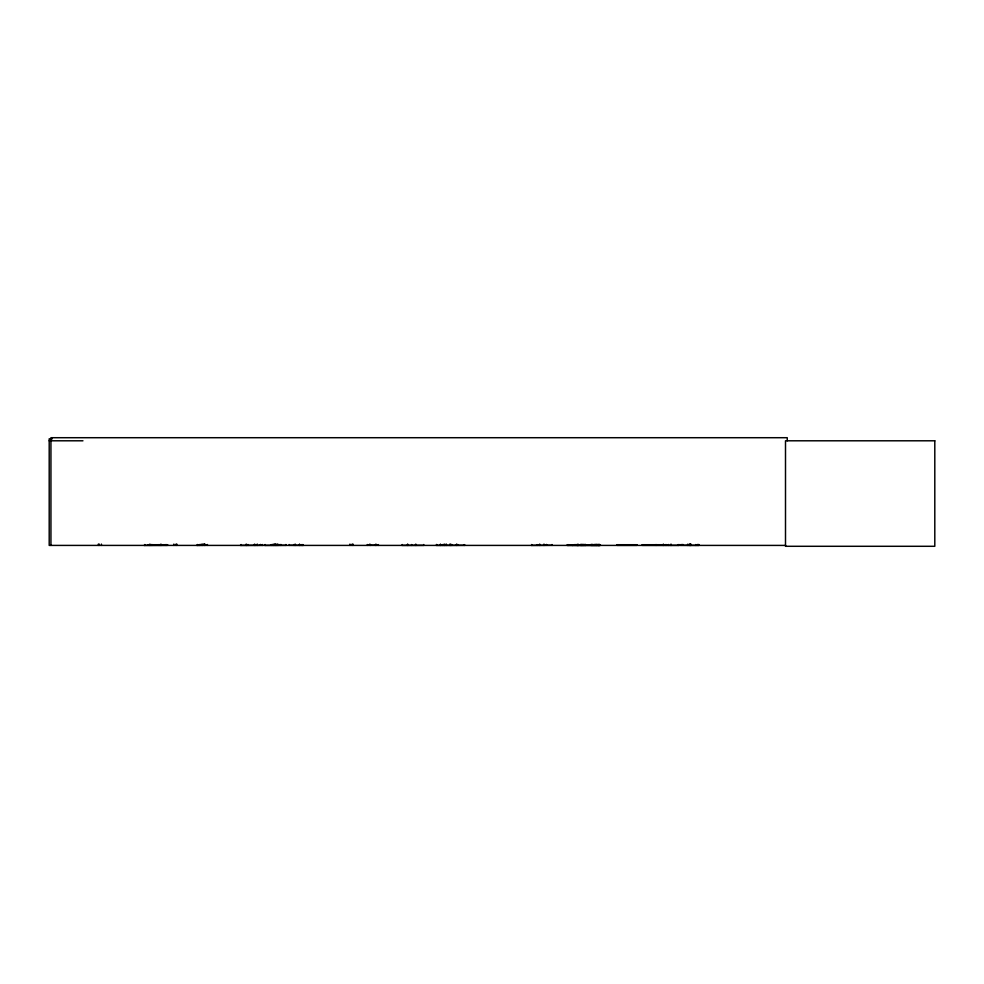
<?xml version="1.0" encoding="UTF-8"?>
<svg xmlns="http://www.w3.org/2000/svg" width="984" height="984" viewBox="0 0 984 984"><rect width="100%" height="100%" fill="white"/><g stroke="black" fill="none" stroke-linecap="round" stroke-linejoin="round"><path stroke-width="1.48" d="M407.893 545.37L407.905 544.533M681.592 545.37L681.654 544.533M681.986 545.271L681.986 544.533M697.385 545.37L697.447 544.533M697.767 545.271L697.779 544.533M531.348 545.407L552.073 545.271M264.807 545.407L286.196 545.321M279.677 545.271L279.739 544.533M401.89 545.407L423.735 545.37L423.735 544.533M402.185 545.271L402.247 544.533M436.318 545.407L464.842 545.321M436.625 545.271L436.687 544.533M450.611 545.296L450.709 544.533M207.23 545.296L207.329 544.607M369.738 545.296L369.738 544.312M378.237 545.296L378.336 544.607L378.434 545.407M144.021 545.407L167.575 545.345M240.317 545.407L263.06 545.321M196.763 545.407L207.329 545.185M203.959 545.271L203.848 544.091M567.067 545.345L567.559 544.706L600.683 545.321L567.067 545.345L599.797 545.407L600.191 544.706M568.014 545.37L567.559 544.706M573.057 545.37L572.135 545.382L572.59 544.706L574.299 545.321L573.807 544.706L573.315 545.345M594.41 545.37L593.487 545.382L593.942 544.706L594.816 545.37M595.505 544.533L595.505 545.407L595.664 544.533M599.441 545.37L598.493 545.345L599.514 544.533M668.296 545.296L668.37 544.607M568.703 545.025L569.256 545.321L568.764 544.706L568.432 545.37M595.554 545.394L594.668 544.533M199.235 545.296L199.322 544.607M370.242 545.296L370.341 544.607L370.439 545.407M151.696 545.296L151.794 544.607M197.366 545.296L197.464 544.607M52.275 438.815L49.2 438.815L49.2 545.407L785.699 545.407M49.2 440.795L82.951 440.795M147.858 544.718L167.563 544.718M617.091 544.718L636.783 544.718M642.257 544.718L661.961 544.718M147.821 544.976L167.6 545.001M617.042 544.976L636.82 544.976M642.22 545.001L661.998 545.001M303.318 545.37L289.333 545.296M367.401 545.407L367.401 544.533L367.499 545.185L378.336 545.185M617.066 545.345L636.808 545.345M642.232 545.345L678.837 545.37M698.824 544.533L698.886 545.407L679.981 545.296L679.981 544.533M274.745 545.296L274.647 544.607M262.482 545.296L262.384 544.607M255.508 545.296L255.41 544.607L255.311 545.407M159.15 545.296L159.051 544.607L158.953 545.407M375.593 545.296L375.494 544.607L375.396 545.407M280.92 545.271L281.067 544.533M666.045 545.296L665.971 544.607M302.986 545.296L302.937 544.607L302.875 545.407M457.868 545.271L457.806 544.533M443.895 545.296L443.809 544.533M443.612 545.271L443.55 544.533M446.158 545.296L446.158 544.312M445.9 545.271L445.838 544.533M436.527 545.271L436.478 544.533M285.95 545.296L285.901 544.607M376.159 545.407L376.085 544.312M698.505 545.296L698.492 544.533M683.056 545.296L683.044 544.533M682.711 545.296L682.699 544.533M787.237 440.795L787.237 437.708L50.934 437.708L50.934 545.407M695.799 544.533L695.799 545.407M691.088 544.312L691.088 545.407M690.756 544.312L690.756 545.407M690.547 544.312L690.547 545.407M690.202 544.312L690.276 545.407M689.944 544.312L689.944 545.407M689.722 544.312L689.722 545.407M689.39 544.312L689.39 545.407M688.173 544.312L688.173 545.407M687.619 544.312L687.619 545.407M678.284 544.533L678.284 545.407M671.223 544.312L671.223 545.407M670.793 544.312L670.793 545.407M668.444 544.533L668.444 545.407M665.91 544.533L665.91 545.407M663.56 544.312L663.56 545.407M663.13 544.312L663.13 545.407M656.057 544.533L656.057 545.407M599.563 544.533L599.563 545.407M599.182 544.533L599.182 545.407M598.899 544.533L598.801 545.407M598.555 544.533L598.555 545.407M598.395 544.533L598.395 545.407M598.038 544.533L598.038 545.407M597.472 544.533L597.472 545.407M597.103 544.533L597.103 545.407M596.968 544.533L596.968 545.407M596.796 544.533L596.796 545.407M596.402 544.533L596.402 545.407M596.218 544.533L596.218 545.407M595.886 544.533L595.861 545.407M594.951 544.533L594.951 545.407M594.115 544.533L594.115 545.407M593.856 544.533L593.856 545.407M592.725 544.533L592.725 545.407M592.565 545.407L592.393 544.533L592.356 545.407M592.048 544.533L592.048 545.407M591.814 544.533L591.827 545.407M591.495 544.533L591.495 545.407M591.199 544.533L591.212 545.407M590.831 544.533L590.831 545.407M585.689 544.533L585.689 545.407M585.308 544.533L585.308 545.407M585.025 544.533L585.025 545.407M584.754 544.533L584.754 545.407M584.275 544.533L584.275 545.407M583.414 544.533L583.414 545.407M583.217 544.533L583.217 545.407M582.946 544.533L582.946 545.407M582.922 544.533L582.922 545.407M582.343 544.533L582.528 545.407M582.036 544.533L582.097 545.407M581.79 544.533L581.79 545.407M581.63 544.533L581.63 545.407M581.2 544.533L581.2 545.407M581.077 544.533L581.077 545.407M580.585 544.533L580.585 545.407M580.277 544.533L580.277 545.407M578.654 544.533L578.838 545.407M578.506 544.533L578.494 545.407M578.174 544.533L578.174 545.407M577.952 544.533L577.903 545.407M577.78 544.533L577.62 545.407M577.522 544.533L577.522 545.407M577.325 544.533L577.325 545.407M575.947 544.533L575.947 545.407M574.841 544.533L574.841 545.407M552.024 544.533L552.024 545.407M544.25 544.312L544.25 545.407M543.734 544.312L543.734 545.407M539.945 544.312L539.945 545.407M539.429 544.312L539.429 545.407M531.655 544.533L531.655 545.407M456.92 544.312L456.92 545.407M456.502 544.533L456.502 545.407L456.453 544.312M451.804 544.533L451.804 545.407M450.955 544.533L450.955 545.407M450.77 544.312L450.77 545.407M450.168 544.312L450.291 545.407M449.663 544.312L449.663 545.407M446.428 544.312L446.428 545.407M444.829 544.312L444.829 545.407M444.337 544.312L444.337 545.407M442.8 544.533L442.8 545.407M440.623 544.312L440.623 545.407M440.291 544.312L440.291 545.407M416.084 544.312L416.097 545.407M415.531 544.312L415.555 545.407M411.607 544.533L411.607 545.407M407.794 544.312L407.794 545.407M407.474 544.312L407.474 545.407M375.814 544.312L375.814 545.407M370.021 544.312L370.021 545.407M353.01 544.091L353.01 545.407M352.112 544.091L352.112 545.407M349.935 544.091L349.935 545.407M302.026 544.533L302.026 545.407M299.677 544.312L299.677 545.407M299.407 544.312L299.407 545.407M295.397 544.312L295.397 545.407M294.929 544.312L294.929 545.407M294.019 544.533L294.019 545.407M289.222 544.533L289.222 545.407M285.864 544.533L285.864 545.407M280.797 544.533L280.797 545.407M278.14 544.312L278.14 545.407M277.513 544.091L277.636 545.407M276.307 544.312L276.307 545.407M276.086 544.312L276.086 545.407M275.335 544.091L275.335 545.407L275.139 544.312M274.438 544.091L274.438 545.407M273.38 544.312L273.38 545.407M272.863 544.312L272.863 545.407M271.264 544.533L271.264 545.407M265.139 544.533L265.139 545.407M262.285 544.533L262.285 545.407M257.341 544.312L257.341 545.407M257.095 544.312L257.095 545.407M254.807 544.312L254.807 545.407M254.339 544.312L254.339 545.407M248.091 544.533L248.091 545.407M246.861 544.533L246.861 545.407M246.295 544.312L246.295 545.407M246.049 544.312L246.049 545.407M241.105 544.533L241.105 545.407M207.415 544.533L207.415 545.407M205.078 544.312L205.078 545.407M204.795 544.312L204.795 545.407M204.131 544.091L204.131 545.407M204.082 544.533L204.082 545.407M202.544 544.312L202.544 545.407M202.31 544.312L202.31 545.407M201.154 544.091L201.154 545.407M199.42 544.533L199.42 545.407M197.563 544.533L197.563 545.407M176.825 544.091L176.825 545.407M176.025 544.091L176.025 545.407M173.848 544.091L173.848 545.407M166.05 544.533L166.05 545.407M161.056 544.312L161.056 545.407M160.81 544.312L160.81 545.407M151.893 544.533L151.893 545.407M150.048 544.312L150.048 545.407M149.802 544.312L149.802 545.407M144.808 544.533L144.808 545.407M101.426 544.091L101.426 545.407M99.249 544.091L99.249 545.407M98.351 544.091L98.351 545.407M546.44 545.185L546.477 544.533L546.44 545.185M260.452 545.185L260.514 544.533L260.452 545.185M934.8 440.795L785.503 440.795L785.503 546.292L934.8 546.292L934.8 440.795M464.522 545.296L464.473 544.607L464.411 545.407M537.276 545.296L537.239 544.607L537.202 545.407M577.005 545.407L577.005 544.533L576.956 545.407"/></g></svg>
